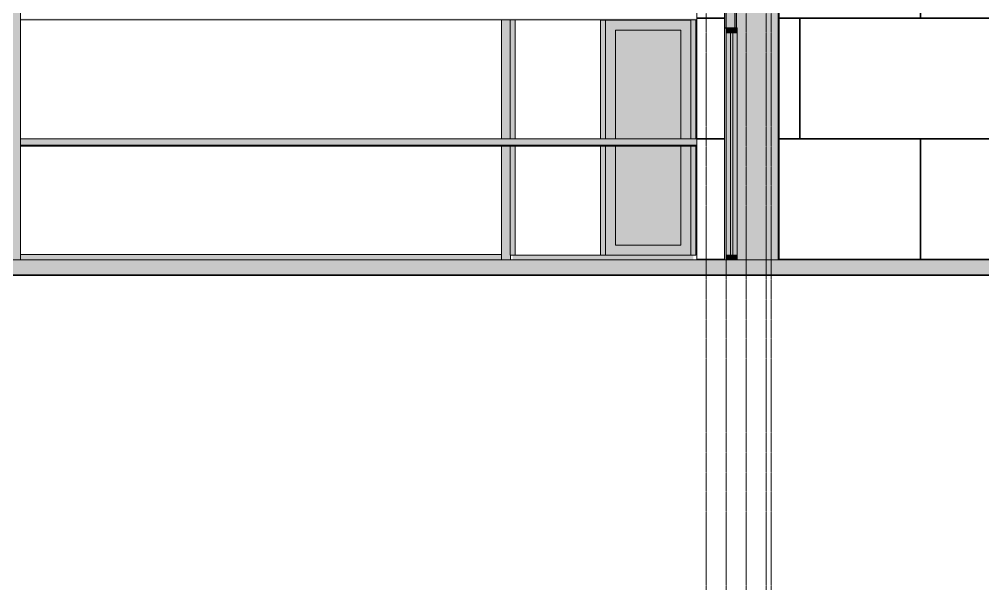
# Model space of a CAD drawing. Header units: inches. Extents: x -23034 to -8288, y -132 to 853.
# Drawn here: x -16220 to -15834.2, y -132 to 96.4 of the extents above; entities that cross this region are included whole.
import ezdxf

# ---------------------------------------------------------------- set-up
doc = ezdxf.new("R2010")
doc.units = ezdxf.units.IN
doc.header["$MEASUREMENT"] = 0
doc.linetypes.add('Grid Line 1_2_', pattern=[0.875, 0.5, -0.125, 0.125, -0.125])
doc.linetypes.add('Hidden 1_8_', pattern=[0.1875, 0.125, -0.0625])
for name, color, linetype, lineweight in [('A-DOOR', 31, 'Continuous', 9), ('A-GLAZ-CURT', 52, 'Continuous', 9), ('A-GLAZ-CWMG', 51, 'Continuous', 9), ('A-WALL', 113, 'Continuous', 9), ('A-WALL-PATT', 111, 'Continuous', 25), ('C-BLDG-PADS', 91, 'Continuous', 9), ('C-TOPO', 7, 'Continuous', 9), ('I-WALL', 2, 'Continuous', 9), ('L-SITE-WALL', 31, 'Continuous', 9), ('S-BEAM', 12, 'Continuous', 9), ('S-COLS', 52, 'Continuous', 9), ('S-GRID', 1, 'Continuous', 9)]:
    doc.layers.add(name, color=color, linetype=linetype, lineweight=lineweight)

# ---------------------------------------------------------------- blocks, each defined once
blk = doc.blocks.new('W-Wide Flange-Column - B2_D-1007399-Section 8')
at = {"layer": 'S-COLS'}
blk.add_hatch(color=256, dxfattribs=at).paths.add_polyline_path([(-23081.89, 0), (-23081.89, 144), (-23082.89, 144), (-23082.89, 142.69), (-23084.86, 142.66), (-23085.25, 142.42), (-23085.48, 142.03), (-23085.52, 141.8), (-23085.49, 133.25), (-23085.32, 132.89), (-23085.01, 132.65), (-23084.63, 132.56), (-23082.89, 132.56), (-23082.89, 118.07), (-23088.89, 118.07), (-23088.89, 132.56), (-23086.96, 132.58), (-23086.6, 132.75), (-23086.35, 133.06), (-23086.27, 133.45), (-23086.31, 142.06), (-23086.53, 142.42), (-23086.96, 142.66), (-23087.16, 142.69), (-23088.89, 142.69), (-23088.89, 144), (-23089.89, 144), (-23089.89, 0)], flags=0)
for p, q in [((-23089.89, 144), (-23089.89, 0)), ((-23088.89, 144), (-23089.89, 144)), ((-23081.89, 144), (-23082.89, 144)), ((-23081.89, 144), (-23081.89, 0))]:
    blk.add_line(p, q, dxfattribs=at)
at = {"layer": 'S-COLS', "linetype": 'Hidden 1_8_'}
for p, q in [((-23086.05, 0), (-23086.05, 118.07)), ((-23085.73, 118.07), (-23085.73, 0))]:
    blk.add_line(p, q, dxfattribs=at)
blk = doc.blocks.new('Girt_C - 8_D-1076209-Section 8')
at = {"layer": 'S-BEAM'}
h = blk.add_hatch(color=256, dxfattribs=at)
h.paths.add_polyline_path([(-23046.18, 48.37), (-22811.14, 48.43), (-22811.14, 48.55), (-23081.89, 48.5), (-23081.89, 48.37)], flags=0)
h.paths.add_polyline_path([(-23322.65, 48.37), (-23089.89, 48.42), (-23089.89, 48.55), (-23371.39, 48.49), (-23371.39, 48.37)], flags=0)
h.paths.add_polyline_path([(-22458.52, 48.37), (-22424.27, 48.45), (-22424.27, 48.55), (-22458.52, 48.52), (-22458.52, 48.45)], flags=0)
h = blk.add_hatch(color=256, dxfattribs=at)
h.paths.add_polyline_path([(-22424.27, 46), (-22424.27, 48.37), (-22458.52, 48.37), (-22458.52, 46)], flags=0)
h.paths.add_polyline_path([(-23322.65, 46), (-23089.89, 46), (-23089.89, 48.37), (-23371.39, 48.37), (-23371.39, 46)], flags=0)
h.paths.add_polyline_path([(-22811.14, 46), (-22811.14, 48.37), (-23081.89, 48.37), (-23081.89, 46), (-22838.82, 46)], flags=0)
h = blk.add_hatch(color=256, dxfattribs=at)
h.paths.add_polyline_path([(-23371.39, 45.52), (-23089.89, 45.52), (-23089.89, 46), (-23371.39, 46)], flags=0)
h.paths.add_polyline_path([(-22424.27, 45.52), (-22424.27, 46), (-22458.52, 46), (-22458.52, 45.52)], flags=0)
h.paths.add_polyline_path([(-23081.89, 45.52), (-22811.14, 45.52), (-22811.14, 46), (-23081.89, 46)], flags=0)
for p, q in [((-22811.14, 48.55), (-23081.89, 48.55)), ((-23081.89, 46), (-22811.14, 46)), ((-22811.14, 45.52), (-23081.89, 45.52))]:
    blk.add_line(p, q, dxfattribs=at)
blk = doc.blocks.new('Girt_C - 8_D-1056689-Section 8')
at = {"layer": 'S-BEAM'}
h = blk.add_hatch(color=256, dxfattribs=at)
h.paths.add_polyline_path([(-25627.89, 96.13), (-25526.02, 96.13), (-25526.02, 96.61), (-25627.89, 96.61)], flags=0)
h.paths.add_polyline_path([(-25672.68, 96.13), (-25659.02, 96.13), (-25659.02, 96.61), (-25672.89, 96.61), (-25672.89, 96.13)], flags=0)
h.paths.add_polyline_path([(-26262.89, 96.13), (-26127.14, 96.13), (-26127.14, 96.61), (-26262.89, 96.61)], flags=0)
h.paths.add_polyline_path([(-25305.27, 96.13), (-25305.27, 96.61), (-25375.77, 96.61), (-25375.77, 96.13), (-25327.09, 96.13)], flags=0)
h.paths.add_polyline_path([(-25521.27, 96.13), (-25506.27, 96.13), (-25506.27, 96.61), (-25521.27, 96.61)], flags=0)
h.paths.add_polyline_path([(-25406.89, 96.13), (-25406.89, 96.61), (-25501.52, 96.61), (-25501.52, 96.13), (-25465.33, 96.13)], flags=0)
h.paths.add_polyline_path([(-22977.06, 96.13), (-22811.14, 96.13), (-22811.14, 96.61), (-23081.89, 96.61), (-23081.89, 96.13), (-23046.18, 96.13)], flags=0)
h.paths.add_polyline_path([(-23089.89, 96.13), (-23089.89, 96.61), (-23371.39, 96.61), (-23371.39, 96.13), (-23115.3, 96.13)], flags=0)
h.paths.add_polyline_path([(-22458.52, 96.13), (-22424.27, 96.13), (-22424.27, 96.61), (-22458.52, 96.61)], flags=0)
h.paths.add_polyline_path([(-22309.89, 96.13), (-22171.52, 96.13), (-22171.52, 96.61), (-22309.89, 96.61)], flags=0)
h.paths.add_polyline_path([(-24133.58, 96.13), (-23958.39, 96.13), (-23958.39, 96.61), (-24133.58, 96.61)], flags=0)
blk.add_line((-22811.14, 96.13), (-23081.89, 96.13), dxfattribs=at)
blk = doc.blocks.new('W-Wide Flange-Column - B3_C-1008654-Section 8')
at = {"layer": 'S-COLS'}
for points in [[(-22794.89, 0), (-22779.27, 0), (-22779.27, 144), (-22795.27, 144), (-22795.27, 93), (-22794.89, 93), (-22794.89, 2)], [(-22779.12, 0), (-22778.57, 0), (-22778.61, 144), (-22779.27, 144), (-22779.27, 0)], [(-22778.14, 0), (-22778.14, 144), (-22778.57, 144), (-22778.57, 0)]]:
    blk.add_hatch(color=256, dxfattribs=at).paths.add_polyline_path(points, flags=0)
for p, q in [((-22779.27, 144), (-22795.27, 144)), ((-22778.57, 144), (-22779.27, 144)), ((-22778.57, 144), (-22778.57, 0)), ((-22778.14, 144), (-22778.57, 144)), ((-22778.14, 144), (-22778.14, 0))]:
    blk.add_line(p, q, dxfattribs=at)
blk = doc.blocks.new('System Panel - Glazed-769204-Section 8')
at = {"layer": 'A-GLAZ-CURT', "transparency": 33554649}
blk.add_hatch(color=256, dxfattribs=at).paths.add_polyline_path([(-22797.64, 2), (-22796.64, 2), (-22796.64, 91), (-22797.64, 91), (-22797.64, 20.16)], flags=0)
at = {"layer": 'A-GLAZ-CURT'}
for p, q in [((-22797.64, 91), (-22797.64, 2)), ((-22796.64, 91), (-22797.64, 91)), ((-22797.64, 91), (-22797.64, 2)), ((-22796.64, 91), (-22797.64, 91)), ((-22796.64, 2), (-22796.64, 91)), ((-22796.64, 2), (-22796.64, 91)), ((-22797.64, 2), (-22796.64, 2)), ((-22797.64, 2), (-22796.64, 2))]:
    blk.add_line(p, q, dxfattribs=at)
blk = doc.blocks.new('Rectangular Mullion - Rectangular Mullion 1-769207-Section 8')
at = {"layer": 'A-GLAZ-CWMG'}
blk.add_hatch(color=256, dxfattribs=at).paths.add_polyline_path([(-22794.89, 91), (-22794.89, 93), (-22799.39, 93), (-22799.39, 91)], flags=0)
at = {"layer": 'A-GLAZ-CWMG', "lineweight": 13}
for p, q in [((-22799.39, 93), (-22799.39, 91)), ((-22794.89, 93), (-22799.39, 93)), ((-22794.89, 91), (-22794.89, 93)), ((-22799.39, 91), (-22794.89, 91))]:
    blk.add_line(p, q, dxfattribs=at)
blk = doc.blocks.new('Rectangular Mullion - Rectangular Mullion 1-769211-Section 8')
at = {"layer": 'A-GLAZ-CWMG'}
blk.add_hatch(color=256, dxfattribs=at).paths.add_polyline_path([(-22794.89, 0), (-22794.89, 2), (-22799.39, 2), (-22799.39, 0)], flags=0)
at = {"layer": 'A-GLAZ-CWMG', "lineweight": 13}
for p, q in [((-22799.39, 2), (-22799.39, 0)), ((-22794.89, 2), (-22799.39, 2)), ((-22799.39, 0), (-22794.89, 0)), ((-22794.89, 0), (-22794.89, 2))]:
    blk.add_line(p, q, dxfattribs=at)
blk = doc.blocks.new('Rectangular Mullion - Rectangular Mullion 1-729102-Section 8')
at = {"layer": 'A-GLAZ-CWMG'}
h = blk.add_hatch(color=256, dxfattribs=at)
h.paths.add_polyline_path([(-22797.64, 2), (-22797.64, 91), (-22799.39, 91), (-22799.39, 2)], flags=0)
h.paths.add_polyline_path([(-22796.64, 2), (-22794.89, 2), (-22794.89, 91), (-22796.64, 91), (-22796.64, 20.16)], flags=0)
blk.add_hatch(color=256, dxfattribs=at).paths.add_polyline_path([(-22796.64, 2), (-22796.64, 91), (-22797.64, 91), (-22797.64, 2)], flags=0)
for p, q in [((-22799.39, 91), (-22797.64, 91)), ((-22799.39, 2), (-22799.39, 91)), ((-22797.64, 91), (-22796.64, 91)), ((-22796.64, 91), (-22794.89, 91)), ((-22794.89, 91), (-22794.89, 2)), ((-22797.64, 2), (-22799.39, 2)), ((-22796.64, 2), (-22797.64, 2)), ((-22794.89, 2), (-22796.64, 2))]:
    blk.add_line(p, q, dxfattribs=at)
blk = doc.blocks.new('Rectangular Mullion - Profile_Polycarbonate_Lower-1052724-Section 8')
at = {"layer": 'A-GLAZ-CWMG'}
h = blk.add_hatch(color=256, dxfattribs=at)
h.paths.add_polyline_path([(-23089.89, 0), (-23089.89, 2.24), (-23337.39, 2.24), (-23337.39, 0), (-23184.42, 0)], flags=0)
h.paths.add_polyline_path([(-22889.26, 0), (-22889.26, 2.24), (-23081.89, 2.24), (-23081.89, 0), (-22907.94, 0)], flags=0)
for q in [(-23081.89, 2.24), (-22889.26, 0)]:
    blk.add_line((-22889.26, 2.24), q, dxfattribs=at)
blk = doc.blocks.new('Rectangular Mullion - Profile_Polycarbonate_Upper and left-791730-Section 8')
at = {"layer": 'A-GLAZ-CWMG'}
h = blk.add_hatch(color=256, dxfattribs=at)
h.paths.add_polyline_path([(-22885.64, 0), (-22885.64, 2), (-22885.89, 2), (-22885.89, 45.52), (-22889.26, 45.52), (-22889.26, 0), (-22885.89, 0)], flags=0)
h.paths.add_polyline_path([(-22889.26, 48.55), (-22885.89, 48.55), (-22885.89, 96.13), (-22889.26, 96.13), (-22889.26, 95.18)], flags=0)
h.paths.add_polyline_path([(-22885.89, 99.16), (-22885.89, 115.38), (-22889.26, 115.38), (-22889.26, 99.16)], flags=0)
for p, q in [((-22889.26, 115.38), (-22889.26, 99.16)), ((-22889.26, 96.13), (-22889.26, 48.53)), ((-22889.26, 45.52), (-22889.26, 0)), ((-22885.64, 0), (-22885.64, 2))]:
    blk.add_line(p, q, dxfattribs=at)
blk = doc.blocks.new('Door_Single_Storefront - one-866808-Section 8')
at = {"layer": 'A-DOOR'}
h = blk.add_hatch(color=256, dxfattribs=at)
h.paths.add_polyline_path([(-22813.52, 2), (-22813.52, 45.52), (-22817.52, 45.52), (-22817.52, 6), (-22843.7, 6), (-22843.7, 45.52), (-22847.7, 45.52), (-22847.7, 2), (-22838.82, 2)], flags=0)
h.paths.add_polyline_path([(-22813.52, 48.55), (-22813.52, 96), (-22847.7, 96), (-22847.7, 48.55), (-22843.7, 48.55), (-22843.7, 92), (-22817.52, 92), (-22817.52, 48.55), (-22815.62, 48.55)], flags=0)
h = blk.add_hatch(color=256, dxfattribs=at)
h.paths.add_polyline_path([(-22838.82, 6), (-22817.52, 6), (-22817.52, 45.52), (-22843.7, 45.52), (-22843.7, 6)], flags=0)
h.paths.add_polyline_path([(-22838.82, 48.55), (-22817.52, 48.55), (-22817.52, 92), (-22843.7, 92), (-22843.7, 48.55)], flags=0)
for p, q in [((-22813.52, 96), (-22847.7, 96)), ((-22843.7, 48.53), (-22843.7, 92)), ((-22843.7, 92), (-22817.52, 92)), ((-22817.52, 92), (-22817.52, 48.53)), ((-22843.7, 6), (-22843.7, 45.52)), ((-22817.52, 45.52), (-22817.52, 6)), ((-22817.52, 6), (-22843.7, 6))]:
    blk.add_line(p, q, dxfattribs=at)
blk = doc.blocks.new('Rectangular Mullion - Rectangular Mullion 1-V57-Section 8')
at = {"layer": 'A-GLAZ-CWMG'}
blk.add_hatch(color=256, dxfattribs=at).paths.add_polyline_path([(-22838.82, 0), (-22812.52, 0), (-22812.52, 2), (-22848.7, 2), (-22848.7, 0)], flags=0)
blk.add_line((-22848.7, 2), (-22812.52, 2), dxfattribs=at)
blk = doc.blocks.new('Rectangular Mullion - Rectangular Mullion 1-866963-Section 8')
at = {"layer": 'A-GLAZ-CWMG'}
h = blk.add_hatch(color=256, dxfattribs=at)
h.paths.add_polyline_path([(-22885.89, 2), (-22883.89, 2), (-22883.89, 45.52), (-22885.89, 45.52), (-22885.89, 20.16)], flags=0)
h.paths.add_polyline_path([(-22885.89, 48.55), (-22883.89, 48.55), (-22883.89, 96.13), (-22885.89, 96.13), (-22885.89, 95.18)], flags=0)
for p, q in [((-22885.89, 96.13), (-22885.89, 48.53)), ((-22883.89, 96.13), (-22883.89, 48.53)), ((-22885.89, 45.52), (-22885.89, 2)), ((-22883.89, 45.52), (-22883.89, 2)), ((-22883.89, 2), (-22885.89, 2))]:
    blk.add_line(p, q, dxfattribs=at)
blk = doc.blocks.new('Rectangular Mullion - Rectangular Mullion 1-866957-Section 8')
at = {"layer": 'A-GLAZ-CWMG'}
h = blk.add_hatch(color=256, dxfattribs=at)
h.paths.add_polyline_path([(-22811.52, 2), (-22811.52, 45.52), (-22813.52, 45.52), (-22813.52, 2)], flags=0)
h.paths.add_polyline_path([(-22813.52, 48.55), (-22811.52, 48.55), (-22811.52, 96.13), (-22813.52, 96.13), (-22813.52, 57.67)], flags=0)
for p, q in [((-22813.52, 48.53), (-22813.52, 96.13)), ((-22811.52, 48.53), (-22811.52, 96.13)), ((-22813.52, 2), (-22813.52, 45.52)), ((-22811.52, 2), (-22811.52, 45.52)), ((-22811.52, 2), (-22813.52, 2))]:
    blk.add_line(p, q, dxfattribs=at)
blk = doc.blocks.new('Rectangular Mullion - Rectangular Mullion 1-V58-Section 8')
at = {"layer": 'A-GLAZ-CWMG'}
h = blk.add_hatch(color=256, dxfattribs=at)
h.paths.add_polyline_path([(-22849.7, 2), (-22847.7, 2), (-22847.7, 45.52), (-22849.7, 45.52), (-22849.7, 20.16)], flags=0)
h.paths.add_polyline_path([(-22849.7, 48.55), (-22847.7, 48.55), (-22847.7, 96), (-22849.7, 96), (-22849.7, 95.18)], flags=0)
for p, q in [((-22849.7, 96), (-22847.7, 96)), ((-22849.7, 96), (-22849.7, 48.53)), ((-22847.7, 96), (-22847.7, 48.53)), ((-22849.7, 45.52), (-22849.7, 2)), ((-22847.7, 45.52), (-22847.7, 2)), ((-22847.7, 2), (-22849.7, 2))]:
    blk.add_line(p, q, dxfattribs=at)

msp = doc.modelspace()

# ---------------------------------------------------------------- hatches: boundary and pattern name
at = {"layer": 'A-WALL-PATT', "lineweight": 9}
h = msp.add_hatch(dxfattribs=at)
h.set_pattern_fill('FP_11', color=256, style=0, pattern_type=2)
h.set_pattern_definition([(90, (-29465.94, 675.75), (-193, -193), [48, -145]), (180, (-29465.94, 675.75), (-2e-14, -193), [96.25, -96.75]), (270, (-29562.19, 723.75), (-193, -193), [48, -145]), (180, (-29465.94, 723.75), (-2e-14, -193), [96.25, -96.75]), (270, (-29562.44, 723.75), (-193, -193), [48, -145]), (180, (-29562.44, 723.75), (-2e-14, -193), [96.25, -96.75]), (90, (-29658.69, 675.75), (-193, -193), [48, -145]), (180, (-29562.44, 675.75), (-2e-14, -193), [96.25, -96.75]), (90, (-29513.94, 724), (-193, -193), [48, -145]), (180, (-29465.69, 724), (-2e-14, -193), [48.25, -144.75]), (180, (-29465.69, 772), (-2e-14, -193), [48.25, -144.75]), (90, (-29610.44, 724), (-193, -193), [48, -145]), (180, (-29514.19, 724), (-2e-14, -193), [96.25, -96.75]), (270, (-29514.19, 772), (-193, -193), [48, -145]), (180, (-29514.19, 772), (-2e-14, -193), [96.25, -96.75]), (180, (-29610.69, 724), (-2e-14, -193), [48, -145]), (270, (-29610.69, 772), (-193, -193), [48, -145]), (180, (-29610.69, 772), (-2e-14, -193), [48, -145]), (90, (-29465.94, 772.25), (-193, -193), [48, -145]), (180, (-29465.94, 772.25), (-2e-14, -193), [96.25, -96.75]), (270, (-29562.19, 820.25), (-193, -193), [48, -145]), (180, (-29465.94, 820.25), (-2e-14, -193), [96.25, -96.75]), (270, (-29562.44, 820.25), (-193, -193), [48, -145]), (180, (-29562.44, 820.25), (-2e-14, -193), [96.25, -96.75]), (270, (-29658.69, 820.25), (-193, -193), [48, -145]), (180, (-29562.44, 772.25), (-2e-14, -193), [96.25, -96.75]), (90, (-29513.94, 820.5), (-193, -193), [48, -145]), (180, (-29465.69, 820.5), (-2e-14, -193), [48.25, -144.75]), (180, (-29465.69, 868.5), (-2e-14, -193), [48.25, -144.75]), (90, (-29610.44, 820.5), (-193, -193), [48, -145]), (180, (-29514.19, 820.5), (-2e-14, -193), [96.25, -96.75]), (270, (-29514.19, 868.5), (-193, -193), [48, -145]), (180, (-29514.19, 868.5), (-2e-14, -193), [96.25, -96.75]), (180, (-29610.69, 820.5), (-2e-14, -193), [48, -145]), (270, (-29610.69, 868.5), (-193, -193), [48, -145]), (180, (-29610.69, 868.5), (-2e-14, -193), [48, -145])])
h.paths.add_polyline_path([(-15630.80882, 0), (-15596.09286, 0), (-15596.09286, 135.48612), (-15680.59255, 139.00694), (-15683.82969, 136.58034), (-15686.69853, 134.87296), (-15688.84286, 133.90787), (-15688.84286, 0)], flags=0)
h.paths.add_polyline_path([(-15948.71786, 0), (-15937.59286, 0), (-15937.59286, 110.83487), (-15948.71786, 110.83487), (-15948.71786, 20.15665)], flags=0)
h.paths.add_polyline_path([(-15915.71786, 0), (-15696.84286, 0), (-15696.84286, 131.64668), (-15698.17571, 131.48066), (-15701.3956, 131.2859), (-15787.13766, 131.2296), (-15789.32, 128.93105), (-15792.25545, 126.27051), (-15796.29809, 123.30915), (-15800.44611, 120.8693), (-15805.18163, 118.72677), (-15807.90498, 117.70581), (-15809.70048, 116.70572), (-15814.4323, 114.61642), (-15819.3367, 112.97263), (-15825.15471, 111.67917), (-15830.07233, 111.04705), (-15834.66183, 110.83487), (-15915.71786, 110.83487), (-15915.71786, 13.54626)], flags=0)
h.paths.add_polyline_path([(-15455.46786, 0), (-15455.46786, 129.62675), (-15554.07714, 133.73547), (-15554.78137, 133.03124), (-15556.29822, 132.07815), (-15557.98912, 131.48647), (-15559.76929, 131.2859), (-15561.84286, 131.48647), (-15561.84286, 0), (-15492.57182, 0)], flags=0)
h.paths.add_polyline_path([(-15211.21786, 154.31944), (-15211.21786, 154.97917), (-15213.21786, 155.0625), (-15213.21786, 154.40277)], flags=0)
h.paths.add_polyline_path([(-15199.21786, 157.35666), (-15199.21786, 162.51791), (-15199.79239, 162.03582), (-15199.8627, 162.1196), (-15199.32724, 162.56891), (-15199.32724, 164.88919), (-15199.21786, 164.96322), (-15199.21786, 190.75), (-15199.79239, 190.26791), (-15199.8627, 190.3517), (-15199.32724, 190.801), (-15199.32724, 193.12128), (-15199.21786, 193.19531), (-15199.21786, 235.51791), (-15199.79239, 235.03582), (-15199.8627, 235.1196), (-15199.32724, 235.56891), (-15199.32724, 237.88919), (-15199.21786, 237.96322), (-15199.21786, 241.25), (-15767.28036, 241.25), (-15767.28036, 199.45214), (-15767.40536, 199.45214), (-15767.40536, 183.07714), (-15807.78036, 183.07714), (-15807.78036, 182.71343), (-15754.65536, 180.49989), (-15754.65536, 230.00096), (-15666.53036, 230.00096), (-15666.53036, 228.25096), (-15666.40536, 228.25096), (-15666.40536, 194.50096), (-15666.53036, 194.50096), (-15666.53036, 178.50096), (-15704.60867, 178.41461), (-15618.53036, 174.82802), (-15618.53036, 224.50096), (-15530.40536, 224.50096), (-15530.40536, 222.75096), (-15530.28036, 222.75096), (-15530.28036, 189.00096), (-15530.40536, 189.00096), (-15530.40536, 173.00096), (-15574.68105, 173.00096), (-15211.21786, 157.85666), (-15211.21786, 240.82637), (-15207.21786, 240.82637), (-15207.21786, 237.8851), (-15207.10849, 237.88797), (-15207.0477, 235.51791), (-15206.57302, 235.1196), (-15206.64333, 235.03582), (-15207.21786, 235.51791), (-15207.21786, 193.11719), (-15207.10849, 193.11719), (-15207.03039, 190.73547), (-15206.57302, 190.3517), (-15206.64333, 190.26791), (-15207.21786, 190.75), (-15207.21786, 164.8851), (-15207.10849, 164.8851), (-15207.03039, 162.50338), (-15206.57302, 162.1196), (-15206.64333, 162.03582), (-15207.21786, 162.51791), (-15207.21786, 157.68999), (-15206.40638, 157.65618)], flags=0)
h.paths.add_polyline_path([(-15310.96786, 158.47569), (-15310.96786, 159.13542), (-15807.78036, 179.83594), (-15807.78036, 179.17621), (-15327.55963, 159.16702)], flags=0)
h.paths.add_polyline_path([(-15199.4053, 164.96322), (-15207.03039, 164.96322), (-15207.03036, 165.0726), (-15199.40536, 165.0726)], flags=0)
h.paths.add_polyline_path([(-15935.71503, 170.75204), (-15935.60457, 174.74376), (-15936.21786, 174.76931), (-15936.21786, 170.75204)], flags=0)
h.paths.add_polyline_path([(-15831.59286, 180.1684), (-15831.59286, 180.82813), (-15936.21786, 185.1875), (-15936.21786, 184.52777), (-15838.16432, 180.44221)], flags=0)
h.paths.add_polyline_path([(-15883.28036, 185.85927), (-15883.28036, 241.25), (-15936.21786, 241.25), (-15936.21786, 188.06499), (-15907.28282, 186.85937)], flags=0)
h.paths.add_polyline_path([(-15199.8627, 193.19531), (-15207.03039, 193.19531), (-15207.03036, 193.30469), (-15199.40536, 193.30469), (-15199.4053, 193.19531), (-15199.79239, 193.19531)], flags=0)
h.paths.add_polyline_path([(-15199.4053, 237.96322), (-15207.03039, 237.96322), (-15207.03036, 238.0726), (-15199.40536, 238.0726)], flags=0)
at = {"layer": 'C-BLDG-PADS'}
h = msp.add_hatch(dxfattribs=at)
h.set_pattern_fill('FP_10', color=256, style=0, pattern_type=2)
h.set_pattern_definition([(50, (-32953.716, 71.503), (55.0854, -4.81984), [5.76, -63.36]), (355, (-32953.716, 71.503), (-10.65569, 57.76853), [4.608, -50.688]), (100.451, (-32949.126, 71.1), (44.42947, 52.94866), [4.895, -53.848]), (46.184, (-32953.716, 86.86), (81.96444, -12.71212), [8.64, -95.04]), (96.636, (-32946.886, 85.804), (71.7815, 74.81238), [7.343, -80.772]), (351.184, (-32953.72, 86.86), (71.78195, 74.81243), [6.912, -76.032]), (21, (-32946.036, 83.023), (45.84207, -30.92146), [5.76, -63.36]), (326, (-32946.036, 83.023), (18.68706, 55.69148), [4.608, -50.688]), (71.451, (-32942.216, 80.446), (64.52891, 24.77011), [4.895, -53.848]), (37.5, (-32953.716, 71.503), (0.933895, 25.566816), [2.534, -47.539, 2.534, -48.922, -50.88]), (37.5, (-32953.716, 71.503), (0.933895, 25.566816), [-101.53, 2.534, -48.346]), (7.5, (-32953.716, 71.503), (20.20404, 30.291303), [2.534, -26.803, 2.534, -46.387, -19.392]), (7.5, (-32953.716, 71.503), (20.20404, 30.291303), [-78.259, 2.534, -16.858]), (327.5, (-32970.843, 71.503), (40.997785, -1.732403), [2.534, -16.666, 2.534, -57.37, -79.488]), (327.5, (-32970.843, 71.503), (40.997785, -1.732403), [-79.104, 2.534, -76.954]), (317.5, (-32978.523, 71.503), (44.78888, 7.68784), [2.534, -22.426, 2.534, -37.248, -56.448]), (317.5, (-32978.523, 71.503), (44.78888, 7.68784), [-64.742, 2.534, -53.914])])
h.paths.add_polyline_path([(-19421.96786, -6), (-15196.21786, -6), (-15196.21786, 0), (-19421.96786, 0)], flags=0)
at = {"layer": 'I-WALL'}
for points in [[(-15933.46786, 93), (-15933.46786, 167.87455), (-15936.96786, 167.87455), (-15936.96786, 93)], [(-15937.59286, 0), (-15936.96786, 0), (-15936.96786, 93), (-15937.59286, 93), (-15937.59286, 2)]]:
    msp.add_hatch(color=256, dxfattribs=at).paths.add_polyline_path(points, flags=0)

# ---------------------------------------------------------------- linework, layer by layer
at = {"layer": 'A-WALL'}
for p, q in [((-15936.96786, 241.25), (-15936.96786, 93)), ((-15933.46786, 167.87455), (-15933.46786, 93))]:
    msp.add_line(p, q, dxfattribs=at)
at = {"layer": 'C-BLDG-PADS'}
for p, q in [((-15207.96786, 0), (-18364.55648, 0)), ((-19421.96786, -6), (-15196.21786, -6))]:
    msp.add_line(p, q, dxfattribs=at)
at = {"layer": 'C-TOPO'}
msp.add_line((-15346.29932, -6.00628), (-18710.06103, -6.00628), dxfattribs=at)
at = {"layer": 'C-TOPO', "lineweight": 35}
msp.add_line((-18710.05816, -6.00628), (-15346.30026, -6.00628), dxfattribs=at)
at = {"layer": 'I-WALL', "lineweight": 25}
for p, q in [((-15937.59286, 167.87455), (-15937.59286, 93)), ((-15932.84286, 93), (-15932.84286, 167.87455)), ((-15937.59286, 93), (-15932.84286, 93))]:
    msp.add_line(p, q, dxfattribs=at)
at = {"layer": 'I-WALL'}
msp.add_line((-15937.59286, 0), (-15937.59286, 93), dxfattribs=at)
at = {"layer": 'L-SITE-WALL'}
msp.add_line((-15948.71786, 110.85069), (-15948.71786, 0), dxfattribs=at)
at = {"layer": 'S-GRID', "linetype": 'Grid Line 1_2_'}
for p, q in [((-15944.96786, -132), (-15944.96786, 573.76478)), ((-15936.96786, -132), (-15936.96786, 573.76478)), ((-15936.96786, -132), (-15936.96786, 573.76478)), ((-15928.96786, -132), (-15928.96786, 573.76478)), ((-15928.96786, -132), (-15928.96786, 573.76478)), ((-15920.96786, -132), (-15920.96786, 573.76478)), ((-15918.96786, -132), (-15918.96786, 573.76478))]:
    msp.add_line(p, q, dxfattribs=at)

# ---------------------------------------------------------------- block references
at = {"layer": 'A-DOOR'}
msp.add_blockref('Door_Single_Storefront - one-866808-Section 8', (6862.42236, 0), dxfattribs=at)
at = {"layer": 'A-GLAZ-CURT'}
msp.add_blockref('System Panel - Glazed-769204-Section 8', (6862.42236, 0), dxfattribs=at)
at = {"layer": 'A-GLAZ-CWMG'}
for name, p in [('Rectangular Mullion - Profile_Polycarbonate_Upper and left-791730-Section 8', (6862.42236, 0)), ('Rectangular Mullion - Rectangular Mullion 1-866963-Section 8', (6862.42236, 0)), ('Rectangular Mullion - Rectangular Mullion 1-V58-Section 8', (6862.42236, 0)), ('Rectangular Mullion - Rectangular Mullion 1-866957-Section 8', (6862.42236, 0)), ('Rectangular Mullion - Rectangular Mullion 1-769207-Section 8', (6862.42236, 0)), ('Rectangular Mullion - Rectangular Mullion 1-729102-Section 8', (6862.42236, 0)), ('Rectangular Mullion - Profile_Polycarbonate_Lower-1052724-Section 8', (6862.42236, 0)), ('Rectangular Mullion - Rectangular Mullion 1-V57-Section 8', (6826.23486, 0)), ('Rectangular Mullion - Rectangular Mullion 1-V57-Section 8', (6862.42236, 0)), ('Rectangular Mullion - Rectangular Mullion 1-769211-Section 8', (6862.42236, 0))]:
    msp.add_blockref(name, p, dxfattribs=at)
at = {"layer": 'S-BEAM'}
for name in ['Girt_C - 8_D-1056689-Section 8', 'Girt_C - 8_D-1076209-Section 8']:
    msp.add_blockref(name, (6862.42236, 0), dxfattribs=at)
at = {"layer": 'S-COLS'}
for name in ['W-Wide Flange-Column - B2_D-1007399-Section 8', 'W-Wide Flange-Column - B3_C-1008654-Section 8']:
    msp.add_blockref(name, (6862.42236, 0), dxfattribs=at)

doc.saveas('drawing.dxf')
